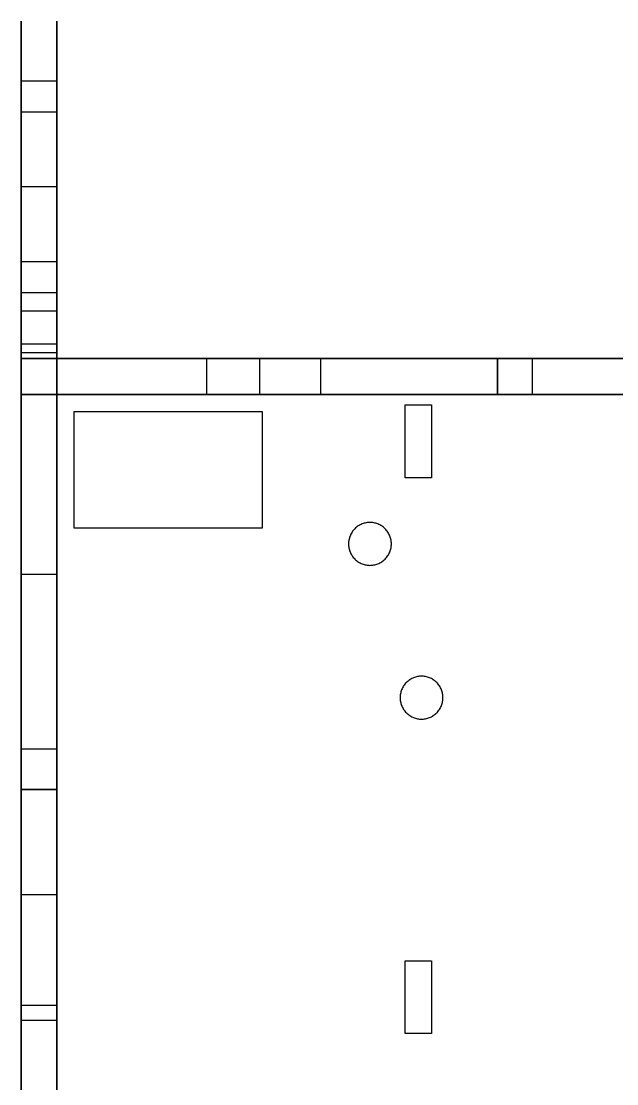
# Model space of a CAD drawing. Header units: millimetres. Extents: x -243 to 565, y -16 to 220.
# Drawn here: x -243.4 to -198.4, y 94.7 to 175 of the extents above; entities that cross this region are included whole.
import ezdxf

# ---------------------------------------------------------------- set-up
doc = ezdxf.new("R2010")
doc.units = ezdxf.units.MM
doc.header["$LTSCALE"] = 12.7
doc.header["$MEASUREMENT"] = 0
doc.layers.add('VISTAS', color=7, linetype='Continuous', true_color=0x000000)

msp = doc.modelspace()

# ---------------------------------------------------------------- linework, layer by layer
at = {"layer": 'VISTAS'}
for points, weights, knots in [([(-243.365, 162.499, -27.3), (-243.365, 174.999, -27.3), (-243.365, 174.999, -14.8), (-243.365, 174.999, -2.3), (-243.365, 162.499, -2.3)], [1, 0.707106781187, 1, 0.707106781187, 1], [-415.946129, -415.946129, -415.946129, -396.311175, -396.311175, -376.676221, -376.676221, -376.676221]), ([(-240.665, 162.499, -27.3), (-240.665, 174.999, -27.3), (-240.665, 174.999, -14.8), (-240.665, 174.999, -2.3), (-240.665, 162.499, -2.3)], [1, 0.707106781187, 1, 0.707106781187, 1], [-415.946129, -415.946129, -415.946129, -396.311175, -396.311175, -376.676221, -376.676221, -376.676221]), ([(-243.365, 170.499, -13.18), (-243.365, 172.119, -13.18), (-243.365, 172.119, -14.8), (-243.365, 172.119, -16.42), (-243.365, 170.499, -16.42), (-243.365, 168.879, -16.42), (-243.365, 168.879, -14.8), (-243.365, 168.879, -13.18), (-243.365, 170.499, -13.18)], [1, 0.707106781187, 1, 0.707106781187, 1, 0.707106781187, 1, 0.707106781187, 1], [124.400505, 124.400505, 124.400505, 126.945195, 126.945195, 129.489885, 129.489885, 132.034575, 132.034575, 134.579266, 134.579266, 134.579266]), ([(-240.665, 170.499, -13.18), (-240.665, 172.119, -13.18), (-240.665, 172.119, -14.8), (-240.665, 172.119, -16.42), (-240.665, 170.499, -16.42), (-240.665, 168.879, -16.42), (-240.665, 168.879, -14.8), (-240.665, 168.879, -13.18), (-240.665, 170.499, -13.18)], [1, 0.707106781187, 1, 0.707106781187, 1, 0.707106781187, 1, 0.707106781187, 1], [124.400505, 124.400505, 124.400505, 126.945195, 126.945195, 129.489885, 129.489885, 132.034575, 132.034575, 134.579266, 134.579266, 134.579266]), ([(-243.365, 168.156, -7.523), (-243.365, 169.776, -7.523), (-243.365, 169.776, -9.143), (-243.365, 169.776, -10.763), (-243.365, 168.156, -10.763), (-243.365, 166.536, -10.763), (-243.365, 166.536, -9.143), (-243.365, 166.536, -7.523), (-243.365, 168.156, -7.523)], [1, 0.707106781187, 1, 0.707106781187, 1, 0.707106781187, 1, 0.707106781187, 1], [-106.883546, -106.883546, -106.883546, -104.338856, -104.338856, -101.794166, -101.794166, -99.249476, -99.249476, -96.704786, -96.704786, -96.704786]), ([(-243.365, 168.156, -18.837), (-243.365, 169.776, -18.837), (-243.365, 169.776, -20.457), (-243.365, 169.776, -22.077), (-243.365, 168.156, -22.077), (-243.365, 166.536, -22.077), (-243.365, 166.536, -20.457), (-243.365, 166.536, -18.837), (-243.365, 168.156, -18.837)], [1, 0.707106781187, 1, 0.707106781187, 1, 0.707106781187, 1, 0.707106781187, 1], [-6.541076, -6.541076, -6.541076, -3.996386, -3.996386, -1.451696, -1.451696, 1.092994, 1.092994, 3.637684, 3.637684, 3.637684]), ([(-240.665, 168.156, -7.523), (-240.665, 169.776, -7.523), (-240.665, 169.776, -9.143), (-240.665, 169.776, -10.763), (-240.665, 168.156, -10.763), (-240.665, 166.536, -10.763), (-240.665, 166.536, -9.143), (-240.665, 166.536, -7.523), (-240.665, 168.156, -7.523)], [1, 0.707106781187, 1, 0.707106781187, 1, 0.707106781187, 1, 0.707106781187, 1], [-106.883546, -106.883546, -106.883546, -104.338856, -104.338856, -101.794166, -101.794166, -99.249476, -99.249476, -96.704786, -96.704786, -96.704786]), ([(-240.665, 168.156, -18.837), (-240.665, 169.776, -18.837), (-240.665, 169.776, -20.457), (-240.665, 169.776, -22.077), (-240.665, 168.156, -22.077), (-240.665, 166.536, -22.077), (-240.665, 166.536, -20.457), (-240.665, 166.536, -18.837), (-240.665, 168.156, -18.837)], [1, 0.707106781187, 1, 0.707106781187, 1, 0.707106781187, 1, 0.707106781187, 1], [-6.541076, -6.541076, -6.541076, -3.996386, -3.996386, -1.451696, -1.451696, 1.092994, 1.092994, 3.637684, 3.637684, 3.637684]), ([(-243.365, 162.499, -10.8), (-243.365, 166.499, -10.8), (-243.365, 166.499, -14.8), (-243.365, 166.499, -18.8), (-243.365, 162.499, -18.8), (-243.365, 158.499, -18.8), (-243.365, 158.499, -14.8), (-243.365, 158.499, -10.8), (-243.365, 162.499, -10.8)], [1, 0.707106781187, 1, 0.707106781187, 1, 0.707106781187, 1, 0.707106781187, 1], [89.089004, 89.089004, 89.089004, 95.372189, 95.372189, 101.655375, 101.655375, 107.93856, 107.93856, 114.221745, 114.221745, 114.221745]), ([(-240.665, 162.499, -10.8), (-240.665, 166.499, -10.8), (-240.665, 166.499, -14.8), (-240.665, 166.499, -18.8), (-240.665, 162.499, -18.8), (-240.665, 158.499, -18.8), (-240.665, 158.499, -14.8), (-240.665, 158.499, -10.8), (-240.665, 162.499, -10.8)], [1, 0.707106781187, 1, 0.707106781187, 1, 0.707106781187, 1, 0.707106781187, 1], [89.089004, 89.089004, 89.089004, 95.372189, 95.372189, 101.655375, 101.655375, 107.93856, 107.93856, 114.221745, 114.221745, 114.221745]), ([(-243.365, 162.499, -5.18), (-243.365, 164.119, -5.18), (-243.365, 164.119, -6.8), (-243.365, 164.119, -8.42), (-243.365, 162.499, -8.42), (-243.365, 160.879, -8.42), (-243.365, 160.879, -6.8), (-243.365, 160.879, -5.18), (-243.365, 162.499, -5.18)], [1, 0.707106781187, 1, 0.707106781187, 1, 0.707106781187, 1, 0.707106781187, 1], [-96.704786, -96.704786, -96.704786, -94.160096, -94.160096, -91.615406, -91.615406, -89.070715, -89.070715, -86.526025, -86.526025, -86.526025]), ([(-243.365, 162.499, -21.18), (-243.365, 164.119, -21.18), (-243.365, 164.119, -22.8), (-243.365, 164.119, -24.42), (-243.365, 162.499, -24.42), (-243.365, 160.879, -24.42), (-243.365, 160.879, -22.8), (-243.365, 160.879, -21.18), (-243.365, 162.499, -21.18)], [1, 0.707106781187, 1, 0.707106781187, 1, 0.707106781187, 1, 0.707106781187, 1], [-26.898597, -26.898597, -26.898597, -24.353907, -24.353907, -21.809217, -21.809217, -19.264527, -19.264527, -16.719837, -16.719837, -16.719837]), ([(-240.665, 162.499, -5.18), (-240.665, 164.119, -5.18), (-240.665, 164.119, -6.8), (-240.665, 164.119, -8.42), (-240.665, 162.499, -8.42), (-240.665, 160.879, -8.42), (-240.665, 160.879, -6.8), (-240.665, 160.879, -5.18), (-240.665, 162.499, -5.18)], [1, 0.707106781187, 1, 0.707106781187, 1, 0.707106781187, 1, 0.707106781187, 1], [-96.704786, -96.704786, -96.704786, -94.160096, -94.160096, -91.615406, -91.615406, -89.070715, -89.070715, -86.526025, -86.526025, -86.526025]), ([(-240.665, 162.499, -21.18), (-240.665, 164.119, -21.18), (-240.665, 164.119, -22.8), (-240.665, 164.119, -24.42), (-240.665, 162.499, -24.42), (-240.665, 160.879, -24.42), (-240.665, 160.879, -22.8), (-240.665, 160.879, -21.18), (-240.665, 162.499, -21.18)], [1, 0.707106781187, 1, 0.707106781187, 1, 0.707106781187, 1, 0.707106781187, 1], [-26.898597, -26.898597, -26.898597, -24.353907, -24.353907, -21.809217, -21.809217, -19.264527, -19.264527, -16.719837, -16.719837, -16.719837]), ([(-243.365, 156.842, -18.837), (-243.365, 158.462, -18.837), (-243.365, 158.462, -20.457), (-243.365, 158.462, -22.077), (-243.365, 156.842, -22.077), (-243.365, 155.222, -22.077), (-243.365, 155.222, -20.457), (-243.365, 155.222, -18.837), (-243.365, 156.842, -18.837)], [1, 0.707106781187, 1, 0.707106781187, 1, 0.707106781187, 1, 0.707106781187, 1], [-117.062306, -117.062306, -117.062306, -114.517616, -114.517616, -111.972926, -111.972926, -109.428236, -109.428236, -106.883546, -106.883546, -106.883546]), ([(-243.365, 156.842, -7.523), (-243.365, 158.462, -7.523), (-243.365, 158.462, -9.143), (-243.365, 158.462, -10.763), (-243.365, 156.842, -10.763), (-243.365, 155.222, -10.763), (-243.365, 155.222, -9.143), (-243.365, 155.222, -7.523), (-243.365, 156.842, -7.523)], [1, 0.707106781187, 1, 0.707106781187, 1, 0.707106781187, 1, 0.707106781187, 1], [-86.526025, -86.526025, -86.526025, -83.981335, -83.981335, -81.436645, -81.436645, -78.891955, -78.891955, -76.347265, -76.347265, -76.347265]), ([(-240.665, 156.842, -18.837), (-240.665, 158.462, -18.837), (-240.665, 158.462, -20.457), (-240.665, 158.462, -22.077), (-240.665, 156.842, -22.077), (-240.665, 155.222, -22.077), (-240.665, 155.222, -20.457), (-240.665, 155.222, -18.837), (-240.665, 156.842, -18.837)], [1, 0.707106781187, 1, 0.707106781187, 1, 0.707106781187, 1, 0.707106781187, 1], [-117.062306, -117.062306, -117.062306, -114.517616, -114.517616, -111.972926, -111.972926, -109.428236, -109.428236, -106.883546, -106.883546, -106.883546]), ([(-240.665, 156.842, -7.523), (-240.665, 158.462, -7.523), (-240.665, 158.462, -9.143), (-240.665, 158.462, -10.763), (-240.665, 156.842, -10.763), (-240.665, 155.222, -10.763), (-240.665, 155.222, -9.143), (-240.665, 155.222, -7.523), (-240.665, 156.842, -7.523)], [1, 0.707106781187, 1, 0.707106781187, 1, 0.707106781187, 1, 0.707106781187, 1], [-86.526025, -86.526025, -86.526025, -83.981335, -83.981335, -81.436645, -81.436645, -78.891955, -78.891955, -76.347265, -76.347265, -76.347265]), ([(-243.365, 154.499, -13.18), (-243.365, 156.119, -13.18), (-243.365, 156.119, -14.8), (-243.365, 156.119, -16.42), (-243.365, 154.499, -16.42), (-243.365, 152.879, -16.42), (-243.365, 152.879, -14.8), (-243.365, 152.879, -13.18), (-243.365, 154.499, -13.18)], [1, 0.707106781187, 1, 0.707106781187, 1, 0.707106781187, 1, 0.707106781187, 1], [38.949185, 38.949185, 38.949185, 41.493875, 41.493875, 44.038565, 44.038565, 46.583255, 46.583255, 49.127945, 49.127945, 49.127945]), ([(-240.665, 154.499, -13.18), (-240.665, 156.119, -13.18), (-240.665, 156.119, -14.8), (-240.665, 156.119, -16.42), (-240.665, 154.499, -16.42), (-240.665, 152.879, -16.42), (-240.665, 152.879, -14.8), (-240.665, 152.879, -13.18), (-240.665, 154.499, -13.18)], [1, 0.707106781187, 1, 0.707106781187, 1, 0.707106781187, 1, 0.707106781187, 1], [38.949185, 38.949185, 38.949185, 41.493875, 41.493875, 44.038565, 44.038565, 46.583255, 46.583255, 49.127945, 49.127945, 49.127945]), ([(-229.365, 149.499, -5.3), (-229.365, 149.499, -9.3), (-233.365, 149.499, -9.3), (-237.365, 149.499, -9.3), (-237.365, 149.499, -5.3), (-237.365, 149.499, -1.3), (-233.365, 149.499, -1.3), (-229.365, 149.499, -1.3), (-229.365, 149.499, -5.3)], [1, 0.707106781187, 1, 0.707106781187, 1, 0.707106781187, 1, 0.707106781187, 1], [306.469022, 306.469022, 306.469022, 312.752207, 312.752207, 319.035392, 319.035392, 325.318578, 325.318578, 331.601763, 331.601763, 331.601763]), ([(-220.745, 149.499, -5.3), (-220.745, 149.499, -6.92), (-222.365, 149.499, -6.92), (-223.985, 149.499, -6.92), (-223.985, 149.499, -5.3), (-223.985, 149.499, -3.68), (-222.365, 149.499, -3.68), (-220.745, 149.499, -3.68), (-220.745, 149.499, -5.3)], [1, 0.707106781187, 1, 0.707106781187, 1, 0.707106781187, 1, 0.707106781187, 1], [331.601763, 331.601763, 331.601763, 334.146453, 334.146453, 336.691143, 336.691143, 339.235833, 339.235833, 341.780523, 341.780523, 341.780523]), ([(-220.745, 149.499, -21.3), (-220.745, 149.499, -22.92), (-222.365, 149.499, -22.92), (-223.985, 149.499, -22.92), (-223.985, 149.499, -21.3), (-223.985, 149.499, -19.68), (-222.365, 149.499, -19.68), (-220.745, 149.499, -19.68), (-220.745, 149.499, -21.3)], [1, 0.707106781187, 1, 0.707106781187, 1, 0.707106781187, 1, 0.707106781187, 1], [362.138044, 362.138044, 362.138044, 364.682734, 364.682734, 367.227424, 367.227424, 369.772114, 369.772114, 372.316804, 372.316804, 372.316804]), ([(-204.745, 149.499, -21.3), (-204.745, 149.499, -22.92), (-206.365, 149.499, -22.92), (-207.985, 149.499, -22.92), (-207.985, 149.499, -21.3), (-207.985, 149.499, -19.68), (-206.365, 149.499, -19.68), (-204.745, 149.499, -19.68), (-204.745, 149.499, -21.3)], [1, 0.707106781187, 1, 0.707106781187, 1, 0.707106781187, 1, 0.707106781187, 1], [250.8, 250.8, 250.8, 253.34469, 253.34469, 255.88938, 255.88938, 258.43407, 258.43407, 260.97876, 260.97876, 260.97876]), ([(-204.745, 149.499, -5.3), (-204.745, 149.499, -6.92), (-206.365, 149.499, -6.92), (-207.985, 149.499, -6.92), (-207.985, 149.499, -5.3), (-207.985, 149.499, -3.68), (-206.365, 149.499, -3.68), (-204.745, 149.499, -3.68), (-204.745, 149.499, -5.3)], [1, 0.707106781187, 1, 0.707106781187, 1, 0.707106781187, 1, 0.707106781187, 1], [341.780523, 341.780523, 341.780523, 344.325213, 344.325213, 346.869903, 346.869903, 349.414593, 349.414593, 351.959283, 351.959283, 351.959283]), ([(-229.365, 146.799, -5.3), (-229.365, 146.799, -9.3), (-233.365, 146.799, -9.3), (-237.365, 146.799, -9.3), (-237.365, 146.799, -5.3), (-237.365, 146.799, -1.3), (-233.365, 146.799, -1.3), (-229.365, 146.799, -1.3), (-229.365, 146.799, -5.3)], [1, 0.707106781187, 1, 0.707106781187, 1, 0.707106781187, 1, 0.707106781187, 1], [306.469022, 306.469022, 306.469022, 312.752207, 312.752207, 319.035392, 319.035392, 325.318578, 325.318578, 331.601763, 331.601763, 331.601763]), ([(-220.745, 146.799, -5.3), (-220.745, 146.799, -6.92), (-222.365, 146.799, -6.92), (-223.985, 146.799, -6.92), (-223.985, 146.799, -5.3), (-223.985, 146.799, -3.68), (-222.365, 146.799, -3.68), (-220.745, 146.799, -3.68), (-220.745, 146.799, -5.3)], [1, 0.707106781187, 1, 0.707106781187, 1, 0.707106781187, 1, 0.707106781187, 1], [331.601763, 331.601763, 331.601763, 334.146453, 334.146453, 336.691143, 336.691143, 339.235833, 339.235833, 341.780523, 341.780523, 341.780523]), ([(-220.745, 146.799, -21.3), (-220.745, 146.799, -22.92), (-222.365, 146.799, -22.92), (-223.985, 146.799, -22.92), (-223.985, 146.799, -21.3), (-223.985, 146.799, -19.68), (-222.365, 146.799, -19.68), (-220.745, 146.799, -19.68), (-220.745, 146.799, -21.3)], [1, 0.707106781187, 1, 0.707106781187, 1, 0.707106781187, 1, 0.707106781187, 1], [362.138044, 362.138044, 362.138044, 364.682734, 364.682734, 367.227424, 367.227424, 369.772114, 369.772114, 372.316804, 372.316804, 372.316804]), ([(-204.745, 146.799, -21.3), (-204.745, 146.799, -22.92), (-206.365, 146.799, -22.92), (-207.985, 146.799, -22.92), (-207.985, 146.799, -21.3), (-207.985, 146.799, -19.68), (-206.365, 146.799, -19.68), (-204.745, 146.799, -19.68), (-204.745, 146.799, -21.3)], [1, 0.707106781187, 1, 0.707106781187, 1, 0.707106781187, 1, 0.707106781187, 1], [250.8, 250.8, 250.8, 253.34469, 253.34469, 255.88938, 255.88938, 258.43407, 258.43407, 260.97876, 260.97876, 260.97876]), ([(-204.745, 146.799, -5.3), (-204.745, 146.799, -6.92), (-206.365, 146.799, -6.92), (-207.985, 146.799, -6.92), (-207.985, 146.799, -5.3), (-207.985, 146.799, -3.68), (-206.365, 146.799, -3.68), (-204.745, 146.799, -3.68), (-204.745, 146.799, -5.3)], [1, 0.707106781187, 1, 0.707106781187, 1, 0.707106781187, 1, 0.707106781187, 1], [341.780523, 341.780523, 341.780523, 344.325213, 344.325213, 346.869903, 346.869903, 349.414593, 349.414593, 351.959283, 351.959283, 351.959283]), ([(-215.395, 135.499), (-215.395, 133.879), (-217.015, 133.879), (-218.635, 133.879), (-218.635, 135.499), (-218.635, 137.119), (-217.015, 137.119), (-215.395, 137.119), (-215.395, 135.499)], [1, 0.707106781187, 1, 0.707106781187, 1, 0.707106781187, 1, 0.707106781187, 1], [415.308842, 415.308842, 415.308842, 417.853532, 417.853532, 420.398222, 420.398222, 422.942912, 422.942912, 425.487602, 425.487602, 425.487602]), ([(-215.395, 135.499, 2.7), (-215.395, 133.879, 2.7), (-217.015, 133.879, 2.7), (-218.635, 133.879, 2.7), (-218.635, 135.499, 2.7), (-218.635, 137.119, 2.7), (-217.015, 137.119, 2.7), (-215.395, 137.119, 2.7), (-215.395, 135.499, 2.7)], [1, 0.707106781187, 1, 0.707106781187, 1, 0.707106781187, 1, 0.707106781187, 1], [415.308842, 415.308842, 415.308842, 417.853532, 417.853532, 420.398222, 420.398222, 422.942912, 422.942912, 425.487602, 425.487602, 425.487602]), ([(-243.365, 119.999, -6.05), (-243.365, 126.249, -6.05), (-243.365, 126.249, -12.3), (-243.365, 126.249, -18.55), (-243.365, 119.999, -18.55), (-243.365, 113.749, -18.55), (-243.365, 113.749, -12.3), (-243.365, 113.749, -6.05), (-243.365, 119.999, -6.05)], [1, 0.707106781187, 1, 0.707106781187, 1, 0.707106781187, 1, 0.707106781187, 1], [-76.347265, -76.347265, -76.347265, -66.529788, -66.529788, -56.712311, -56.712311, -46.894834, -46.894834, -37.077357, -37.077357, -37.077357]), ([(-240.665, 119.999, -6.05), (-240.665, 126.249, -6.05), (-240.665, 126.249, -12.3), (-240.665, 126.249, -18.55), (-240.665, 119.999, -18.55), (-240.665, 113.749, -18.55), (-240.665, 113.749, -12.3), (-240.665, 113.749, -6.05), (-240.665, 119.999, -6.05)], [1, 0.707106781187, 1, 0.707106781187, 1, 0.707106781187, 1, 0.707106781187, 1], [-76.347265, -76.347265, -76.347265, -66.529788, -66.529788, -56.712311, -56.712311, -46.894834, -46.894834, -37.077357, -37.077357, -37.077357]), ([(-211.495, 123.879), (-211.495, 122.259), (-213.115, 122.259), (-214.735, 122.259), (-214.735, 123.879), (-214.735, 125.499), (-213.115, 125.499), (-211.495, 125.499), (-211.495, 123.879)], [1, 0.707106781187, 1, 0.707106781187, 1, 0.707106781187, 1, 0.707106781187, 1], [394.951321, 394.951321, 394.951321, 397.496011, 397.496011, 400.040701, 400.040701, 402.585392, 402.585392, 405.130082, 405.130082, 405.130082]), ([(-211.495, 123.879, 2.7), (-211.495, 122.259, 2.7), (-213.115, 122.259, 2.7), (-214.735, 122.259, 2.7), (-214.735, 123.879, 2.7), (-214.735, 125.499, 2.7), (-213.115, 125.499, 2.7), (-211.495, 125.499, 2.7), (-211.495, 123.879, 2.7)], [1, 0.707106781187, 1, 0.707106781187, 1, 0.707106781187, 1, 0.707106781187, 1], [394.951321, 394.951321, 394.951321, 397.496011, 397.496011, 400.040701, 400.040701, 402.585392, 402.585392, 405.130082, 405.130082, 405.130082]), ([(-243.365, 108.999, -10.25), (-243.365, 111.049, -10.25), (-243.365, 111.049, -12.3), (-243.365, 111.049, -14.35), (-243.365, 108.999, -14.35), (-243.365, 106.949, -14.35), (-243.365, 106.949, -12.3), (-243.365, 106.949, -10.25), (-243.365, 108.999, -10.25)], [1, 0.707106781187, 1, 0.707106781187, 1, 0.707106781187, 1, 0.707106781187, 1], [-160.479116, -160.479116, -160.479116, -157.258984, -157.258984, -154.038852, -154.038852, -150.818719, -150.818719, -147.598587, -147.598587, -147.598587]), ([(-240.665, 108.999, -10.25), (-240.665, 111.049, -10.25), (-240.665, 111.049, -12.3), (-240.665, 111.049, -14.35), (-240.665, 108.999, -14.35), (-240.665, 106.949, -14.35), (-240.665, 106.949, -12.3), (-240.665, 106.949, -10.25), (-240.665, 108.999, -10.25)], [1, 0.707106781187, 1, 0.707106781187, 1, 0.707106781187, 1, 0.707106781187, 1], [-160.479116, -160.479116, -160.479116, -157.258984, -157.258984, -154.038852, -154.038852, -150.818719, -150.818719, -147.598587, -147.598587, -147.598587]), ([(-243.365, 99.499, -2.05), (-243.365, 100.999, -2.05), (-243.365, 100.999, -3.55), (-243.365, 100.999, -5.05), (-243.365, 99.499, -5.05), (-243.365, 97.999, -5.05), (-243.365, 97.999, -3.55), (-243.365, 97.999, -2.05), (-243.365, 99.499, -2.05)], [1, 0.707106781187, 1, 0.707106781187, 1, 0.707106781187, 1, 0.707106781187, 1], [-169.903894, -169.903894, -169.903894, -167.5477, -167.5477, -165.191505, -165.191505, -162.835311, -162.835311, -160.479116, -160.479116, -160.479116]), ([(-243.365, 99.499, -19.55), (-243.365, 100.999, -19.55), (-243.365, 100.999, -21.05), (-243.365, 100.999, -22.55), (-243.365, 99.499, -22.55), (-243.365, 97.999, -22.55), (-243.365, 97.999, -21.05), (-243.365, 97.999, -19.55), (-243.365, 99.499, -19.55)], [1, 0.707106781187, 1, 0.707106781187, 1, 0.707106781187, 1, 0.707106781187, 1], [69.485466, 69.485466, 69.485466, 71.84166, 71.84166, 74.197855, 74.197855, 76.554049, 76.554049, 78.910244, 78.910244, 78.910244]), ([(-240.665, 99.499, -2.05), (-240.665, 100.999, -2.05), (-240.665, 100.999, -3.55), (-240.665, 100.999, -5.05), (-240.665, 99.499, -5.05), (-240.665, 97.999, -5.05), (-240.665, 97.999, -3.55), (-240.665, 97.999, -2.05), (-240.665, 99.499, -2.05)], [1, 0.707106781187, 1, 0.707106781187, 1, 0.707106781187, 1, 0.707106781187, 1], [-169.903894, -169.903894, -169.903894, -167.5477, -167.5477, -165.191505, -165.191505, -162.835311, -162.835311, -160.479116, -160.479116, -160.479116]), ([(-240.665, 99.499, -19.55), (-240.665, 100.999, -19.55), (-240.665, 100.999, -21.05), (-240.665, 100.999, -22.55), (-240.665, 99.499, -22.55), (-240.665, 97.999, -22.55), (-240.665, 97.999, -21.05), (-240.665, 97.999, -19.55), (-240.665, 99.499, -19.55)], [1, 0.707106781187, 1, 0.707106781187, 1, 0.707106781187, 1, 0.707106781187, 1], [69.485466, 69.485466, 69.485466, 71.84166, 71.84166, 74.197855, 74.197855, 76.554049, 76.554049, 78.910244, 78.910244, 78.910244])]:
    msp.add_rational_spline(points, weights, degree=2, knots=knots, dxfattribs=at)
for points in [[(-243.365, 170.499, -13.18), (-242.015, 170.499, -13.18), (-240.665, 170.499, -13.18)], [(-243.365, 168.156, -7.523), (-242.015, 168.156, -7.523), (-240.665, 168.156, -7.523)], [(-243.365, 168.156, -18.837), (-242.015, 168.156, -18.837), (-240.665, 168.156, -18.837)], [(-243.365, 22.499, -27.3), (-243.365, 92.499, -27.3), (-243.365, 162.499, -27.3)], [(-243.365, 162.499, -27.3), (-242.015, 162.499, -27.3), (-240.665, 162.499, -27.3)], [(-243.365, 162.499, -2.3), (-242.015, 162.499, -2.3), (-240.665, 162.499, -2.3)], [(-243.365, 162.499, -2.3), (-243.365, 157.802, -2.3), (-243.365, 153.105, -2.3)], [(-243.365, 162.499, -5.18), (-242.015, 162.499, -5.18), (-240.665, 162.499, -5.18)], [(-243.365, 162.499, -21.18), (-242.015, 162.499, -21.18), (-240.665, 162.499, -21.18)], [(-243.365, 162.499, -10.8), (-242.015, 162.499, -10.8), (-240.665, 162.499, -10.8)], [(-240.665, 22.499, -27.3), (-240.665, 92.499, -27.3), (-240.665, 162.499, -27.3)], [(-240.665, 162.499, -2.3), (-240.665, 157.802, -2.3), (-240.665, 153.105, -2.3)], [(-243.365, 156.842, -18.837), (-242.015, 156.842, -18.837), (-240.665, 156.842, -18.837)], [(-243.365, 156.842, -7.523), (-242.015, 156.842, -7.523), (-240.665, 156.842, -7.523)], [(-243.365, 154.499, -13.18), (-242.015, 154.499, -13.18), (-240.665, 154.499, -13.18)], [(-243.365, 153.105, -2.3), (-242.015, 153.105, -2.3), (-240.665, 153.105, -2.3)], [(-243.365, 150.609, -0.964), (-242.015, 150.609, -0.964), (-240.665, 150.609, -0.964)], [(-243.365, 150.609, -0.964), (-243.365, 150.287, -0.482), (-243.365, 149.966)], [(-240.665, 150.609, -0.964), (-240.665, 150.287, -0.482), (-240.665, 149.966)], [(-243.365, 149.966), (-242.015, 149.966), (-240.665, 149.966)], [(-243.365, 149.966), (-243.365, 141.59), (-243.365, 133.213)], [(-240.665, 149.499, -8.65), (-242.015, 149.499, -8.65), (-243.365, 149.499, -8.65)], [(-243.365, 149.499, -8.65), (-243.365, 148.149, -8.65), (-243.365, 146.799, -8.65)], [(-243.365, 149.499, -8.65), (-243.365, 149.499, -13.65), (-243.365, 149.499, -18.65)], [(-243.365, 149.499, -18.65), (-243.365, 148.149, -18.65), (-243.365, 146.799, -18.65)], [(-243.365, 149.499, -18.65), (-242.015, 149.499, -18.65), (-240.665, 149.499, -18.65)], [(-243.365, 149.499, -8.65), (-243.365, 149.499, -13.65), (-243.365, 149.499, -18.65)], [(-243.365, 149.499, -18.65), (-242.015, 149.499, -18.65), (-240.665, 149.499, -18.65)], [(-243.365, 149.499, -8.65), (-242.015, 149.499, -8.65), (-240.665, 149.499, -8.65)], [(-243.365, 149.499, -18.65), (-243.365, 148.149, -18.65), (-243.365, 146.799, -18.65)], [(-243.365, 146.799, -8.65), (-243.365, 148.149, -8.65), (-243.365, 149.499, -8.65)], [(-240.665, 149.966), (-240.665, 141.59), (-240.665, 133.213)], [(-240.665, 149.499, -27.3), (-198.365, 149.499, -27.3), (-156.065, 149.499, -27.3)], [(-240.665, 149.499, -27.3), (-240.665, 148.149, -27.3), (-240.665, 146.799, -27.3)], [(-225.365, 149.499, 2.7), (-233.015, 149.499, 2.7), (-240.665, 149.499, 2.7)], [(-240.665, 149.499, 2.7), (-240.665, 148.149, 2.7), (-240.665, 146.799, 2.7)], [(-240.665, 149.499, 2.7), (-240.665, 149.499, -2.975), (-240.665, 149.499, -8.65)], [(-240.665, 149.499, -8.65), (-240.665, 148.149, -8.65), (-240.665, 146.799, -8.65)], [(-240.665, 149.499, -18.65), (-240.665, 148.149, -18.65), (-240.665, 146.799, -18.65)], [(-240.665, 149.499, -18.65), (-240.665, 149.499, -22.975), (-240.665, 149.499, -27.3)], [(-240.665, 149.499, -8.65), (-240.665, 149.499, -13.65), (-240.665, 149.499, -18.65)], [(-240.665, 149.499, -18.65), (-240.665, 148.149, -18.65), (-240.665, 146.799, -18.65)], [(-240.665, 146.799, -8.65), (-240.665, 148.149, -8.65), (-240.665, 149.499, -8.65)], [(-229.365, 149.499, -5.3), (-229.365, 148.149, -5.3), (-229.365, 146.799, -5.3)], [(-207.365, 149.499), (-216.365, 149.499), (-225.365, 149.499)], [(-225.365, 149.499), (-225.365, 148.149), (-225.365, 146.799)], [(-225.365, 149.499), (-225.365, 149.499, 1.35), (-225.365, 149.499, 2.7)], [(-225.365, 149.499, 2.7), (-225.365, 148.149, 2.7), (-225.365, 146.799, 2.7)], [(-207.365, 149.499), (-216.365, 149.499), (-225.365, 149.499)], [(-225.365, 149.499), (-225.365, 149.499, 1.35), (-225.365, 149.499, 2.7)], [(-207.365, 149.499, 2.7), (-216.365, 149.499, 2.7), (-225.365, 149.499, 2.7)], [(-225.365, 149.499), (-225.365, 148.149), (-225.365, 146.799)], [(-225.365, 149.499, 2.7), (-225.365, 148.149, 2.7), (-225.365, 146.799, 2.7)], [(-220.745, 149.499, -5.3), (-220.745, 148.149, -5.3), (-220.745, 146.799, -5.3)], [(-220.745, 149.499, -21.3), (-220.745, 148.149, -21.3), (-220.745, 146.799, -21.3)], [(-189.365, 149.499, 2.7), (-198.365, 149.499, 2.7), (-207.365, 149.499, 2.7)], [(-207.365, 149.499, 2.7), (-207.365, 148.149, 2.7), (-207.365, 146.799, 2.7)], [(-207.365, 149.499, 2.7), (-207.365, 149.499, 1.35), (-207.365, 149.499)], [(-207.365, 149.499), (-207.365, 148.149), (-207.365, 146.799)], [(-207.365, 146.799), (-207.365, 148.149), (-207.365, 149.499)], [(-207.365, 149.499), (-207.365, 149.499, 1.35), (-207.365, 149.499, 2.7)], [(-207.365, 146.799, 2.7), (-207.365, 148.149, 2.7), (-207.365, 149.499, 2.7)], [(-204.745, 149.499, -21.3), (-204.745, 148.149, -21.3), (-204.745, 146.799, -21.3)], [(-204.745, 149.499, -5.3), (-204.745, 148.149, -5.3), (-204.745, 146.799, -5.3)], [(-240.665, 146.799, -8.65), (-242.015, 146.799, -8.65), (-243.365, 146.799, -8.65)], [(-243.365, 146.799, -8.65), (-243.365, 146.799, -13.65), (-243.365, 146.799, -18.65)], [(-243.365, 146.799, -18.65), (-242.015, 146.799, -18.65), (-240.665, 146.799, -18.65)], [(-243.365, 146.799, -18.65), (-242.015, 146.799, -18.65), (-240.665, 146.799, -18.65)], [(-243.365, 146.799, -18.65), (-243.365, 146.799, -13.65), (-243.365, 146.799, -8.65)], [(-243.365, 146.799, -8.65), (-242.015, 146.799, -8.65), (-240.665, 146.799, -8.65)], [(-225.365, 146.799), (-234.365, 146.799), (-243.365, 146.799)], [(-243.365, 146.799), (-243.365, 146.799, 1.35), (-243.365, 146.799, 2.7)], [(-225.365, 146.799, 2.7), (-234.365, 146.799, 2.7), (-243.365, 146.799, 2.7)], [(-243.365, 146.799), (-243.365, 140.006), (-243.365, 133.213)], [(-243.365, 146.799, 2.7), (-243.365, 140.006, 2.7), (-243.365, 133.213, 2.7)], [(-240.665, 146.799, -27.3), (-198.365, 146.799, -27.3), (-156.065, 146.799, -27.3)], [(-225.365, 146.799, 2.7), (-233.015, 146.799, 2.7), (-240.665, 146.799, 2.7)], [(-240.665, 146.799, 2.7), (-240.665, 146.799, -2.975), (-240.665, 146.799, -8.65)], [(-240.665, 146.799, -18.65), (-240.665, 146.799, -22.975), (-240.665, 146.799, -27.3)], [(-240.665, 146.799, -18.65), (-240.665, 146.799, -13.65), (-240.665, 146.799, -8.65)], [(-207.365, 146.799), (-216.365, 146.799), (-225.365, 146.799)], [(-225.365, 146.799), (-225.365, 146.799, 1.35), (-225.365, 146.799, 2.7)], [(-225.365, 146.799), (-225.365, 146.799, 1.35), (-225.365, 146.799, 2.7)], [(-189.365, 146.799, 2.7), (-198.365, 146.799, 2.7), (-207.365, 146.799, 2.7)], [(-207.365, 146.799, 2.7), (-207.365, 146.799, 1.35), (-207.365, 146.799)], [(-189.365, 146.799), (-198.365, 146.799), (-207.365, 146.799)], [(-207.365, 146.799), (-207.365, 146.799, 1.35), (-207.365, 146.799, 2.7)], [(-189.365, 146.799, 2.7), (-198.365, 146.799, 2.7), (-207.365, 146.799, 2.7)], [(-239.365, 136.699), (-239.365, 141.099), (-239.365, 145.499)], [(-239.365, 145.499), (-239.365, 145.499, 1.35), (-239.365, 145.499, 2.7)], [(-239.365, 136.699, 2.7), (-239.365, 141.099, 2.7), (-239.365, 145.499, 2.7)], [(-239.365, 145.499), (-232.265, 145.499), (-225.165, 145.499)], [(-239.365, 145.499, 2.7), (-232.265, 145.499, 2.7), (-225.165, 145.499, 2.7)], [(-225.165, 145.499), (-225.165, 141.099), (-225.165, 136.699)], [(-225.165, 145.499, 2.7), (-225.165, 141.099, 2.7), (-225.165, 136.699, 2.7)], [(-225.165, 145.499), (-225.165, 145.499, 1.35), (-225.165, 145.499, 2.7)], [(-214.365, 145.999), (-213.365, 145.999), (-212.365, 145.999)], [(-214.365, 145.999, 2.7), (-213.365, 145.999, 2.7), (-212.365, 145.999, 2.7)], [(-214.365, 145.999), (-214.365, 145.999, 1.35), (-214.365, 145.999, 2.7)], [(-214.365, 140.499), (-214.365, 143.249), (-214.365, 145.999)], [(-214.365, 140.499, 2.7), (-214.365, 143.249, 2.7), (-214.365, 145.999, 2.7)], [(-212.365, 145.999), (-212.365, 145.999, 1.35), (-212.365, 145.999, 2.7)], [(-212.365, 145.999), (-212.365, 143.249), (-212.365, 140.499)], [(-212.365, 145.999, 2.7), (-212.365, 143.249, 2.7), (-212.365, 140.499, 2.7)], [(-212.365, 140.499), (-213.365, 140.499), (-214.365, 140.499)], [(-214.365, 140.499), (-214.365, 140.499, 1.35), (-214.365, 140.499, 2.7)], [(-212.365, 140.499, 2.7), (-213.365, 140.499, 2.7), (-214.365, 140.499, 2.7)], [(-212.365, 140.499), (-212.365, 140.499, 1.35), (-212.365, 140.499, 2.7)], [(-225.165, 136.699), (-232.265, 136.699), (-239.365, 136.699)], [(-239.365, 136.699), (-239.365, 136.699, 1.35), (-239.365, 136.699, 2.7)], [(-225.165, 136.699, 2.7), (-232.265, 136.699, 2.7), (-239.365, 136.699, 2.7)], [(-225.165, 136.699), (-225.165, 136.699, 1.35), (-225.165, 136.699, 2.7)], [(-215.395, 135.499), (-215.395, 135.499, 1.35), (-215.395, 135.499, 2.7)], [(-243.365, 133.213), (-242.015, 133.213), (-240.665, 133.213)], [(-243.365, 133.213), (-243.365, 133.213, 1.35), (-243.365, 133.213, 2.7)], [(-243.365, 133.213, 2.7), (-242.015, 133.213, 2.7), (-240.665, 133.213, 2.7)], [(-243.365, 133.213, 2.7), (-243.365, 125.071, 2.7), (-243.365, 116.928, 2.7)], [(-243.365, 133.213), (-243.365, 133.213, 1.35), (-243.365, 133.213, 2.7)], [(-243.365, 133.213), (-242.015, 133.213), (-240.665, 133.213)], [(-243.365, 133.213, 2.7), (-242.015, 133.213, 2.7), (-240.665, 133.213, 2.7)], [(-240.665, 133.213), (-240.665, 133.213, 1.35), (-240.665, 133.213, 2.7)], [(-240.665, 133.213, 2.7), (-240.665, 125.071, 2.7), (-240.665, 116.928, 2.7)], [(-240.665, 133.213), (-240.665, 133.213, 1.35), (-240.665, 133.213, 2.7)], [(-240.665, 133.213), (-240.665, 125.071), (-240.665, 116.928)], [(-240.665, 133.213, 2.7), (-240.665, 125.071, 2.7), (-240.665, 116.928, 2.7)], [(-211.495, 123.879), (-211.495, 123.879, 1.35), (-211.495, 123.879, 2.7)], [(-243.365, 119.999, -6.05), (-242.015, 119.999, -6.05), (-240.665, 119.999, -6.05)], [(-243.365, 116.928, 2.7), (-242.015, 116.928, 2.7), (-240.665, 116.928, 2.7)], [(-243.365, 116.928, 2.7), (-243.365, 116.928, 1.35), (-243.365, 116.928)], [(-243.365, 116.928), (-242.015, 116.928), (-240.665, 116.928)], [(-243.365, 116.928), (-243.365, 108.785), (-243.365, 100.642)], [(-240.665, 116.928), (-242.015, 116.928), (-243.365, 116.928)], [(-243.365, 116.928), (-243.365, 116.928, 1.35), (-243.365, 116.928, 2.7)], [(-240.665, 116.928, 2.7), (-242.015, 116.928, 2.7), (-243.365, 116.928, 2.7)], [(-243.365, 116.928), (-243.365, 108.785), (-243.365, 100.642)], [(-243.365, 116.928, 2.7), (-243.365, 108.785, 2.7), (-243.365, 100.642, 2.7)], [(-240.665, 116.928, 2.7), (-240.665, 116.928, 1.35), (-240.665, 116.928)], [(-240.665, 116.928), (-240.665, 108.785), (-240.665, 100.642)], [(-240.665, 116.928), (-240.665, 116.928, 1.35), (-240.665, 116.928, 2.7)], [(-243.365, 108.999, -10.25), (-242.015, 108.999, -10.25), (-240.665, 108.999, -10.25)], [(-214.365, 103.999), (-213.365, 103.999), (-212.365, 103.999)], [(-214.365, 103.999, 2.7), (-213.365, 103.999, 2.7), (-212.365, 103.999, 2.7)], [(-214.365, 103.999), (-214.365, 103.999, 1.35), (-214.365, 103.999, 2.7)], [(-214.365, 98.499), (-214.365, 101.249), (-214.365, 103.999)], [(-214.365, 98.499, 2.7), (-214.365, 101.249, 2.7), (-214.365, 103.999, 2.7)], [(-212.365, 103.999), (-212.365, 103.999, 1.35), (-212.365, 103.999, 2.7)], [(-212.365, 103.999), (-212.365, 101.249), (-212.365, 98.499)], [(-212.365, 103.999, 2.7), (-212.365, 101.249, 2.7), (-212.365, 98.499, 2.7)], [(-243.365, 100.642), (-242.015, 100.642), (-240.665, 100.642)], [(-243.365, 100.642), (-243.365, 100.642, 1.35), (-243.365, 100.642, 2.7)], [(-243.365, 100.642, 2.7), (-242.015, 100.642, 2.7), (-240.665, 100.642, 2.7)], [(-243.365, 100.642, 2.7), (-243.365, 92.499, 2.7), (-243.365, 84.356, 2.7)], [(-243.365, 100.642), (-243.365, 100.642, 1.35), (-243.365, 100.642, 2.7)], [(-243.365, 100.642), (-242.015, 100.642), (-240.665, 100.642)], [(-243.365, 100.642, 2.7), (-242.015, 100.642, 2.7), (-240.665, 100.642, 2.7)], [(-240.665, 100.642), (-240.665, 100.642, 1.35), (-240.665, 100.642, 2.7)], [(-240.665, 100.642, 2.7), (-240.665, 92.499, 2.7), (-240.665, 84.356, 2.7)], [(-240.665, 100.642), (-240.665, 100.642, 1.35), (-240.665, 100.642, 2.7)], [(-240.665, 100.642), (-240.665, 92.499), (-240.665, 84.356)], [(-240.665, 100.642, 2.7), (-240.665, 92.499, 2.7), (-240.665, 84.356, 2.7)], [(-243.365, 99.499, -2.05), (-242.015, 99.499, -2.05), (-240.665, 99.499, -2.05)], [(-243.365, 99.499, -19.55), (-242.015, 99.499, -19.55), (-240.665, 99.499, -19.55)], [(-212.365, 98.499), (-213.365, 98.499), (-214.365, 98.499)], [(-214.365, 98.499), (-214.365, 98.499, 1.35), (-214.365, 98.499, 2.7)], [(-212.365, 98.499, 2.7), (-213.365, 98.499, 2.7), (-214.365, 98.499, 2.7)], [(-212.365, 98.499), (-212.365, 98.499, 1.35), (-212.365, 98.499, 2.7)]]:
    msp.add_open_spline(points, degree=2, dxfattribs=at)
for points in [[(-243.365, 153.105, -2.3), (-243.365, 151.499, -2.3), (-243.365, 150.609, -0.964)], [(-240.665, 153.105, -2.3), (-240.665, 151.499, -2.3), (-240.665, 150.609, -0.964)]]:
    msp.add_rational_spline(points, [1, 0.881674231167, 1], degree=2, dxfattribs=at)

doc.saveas('drawing.dxf')
